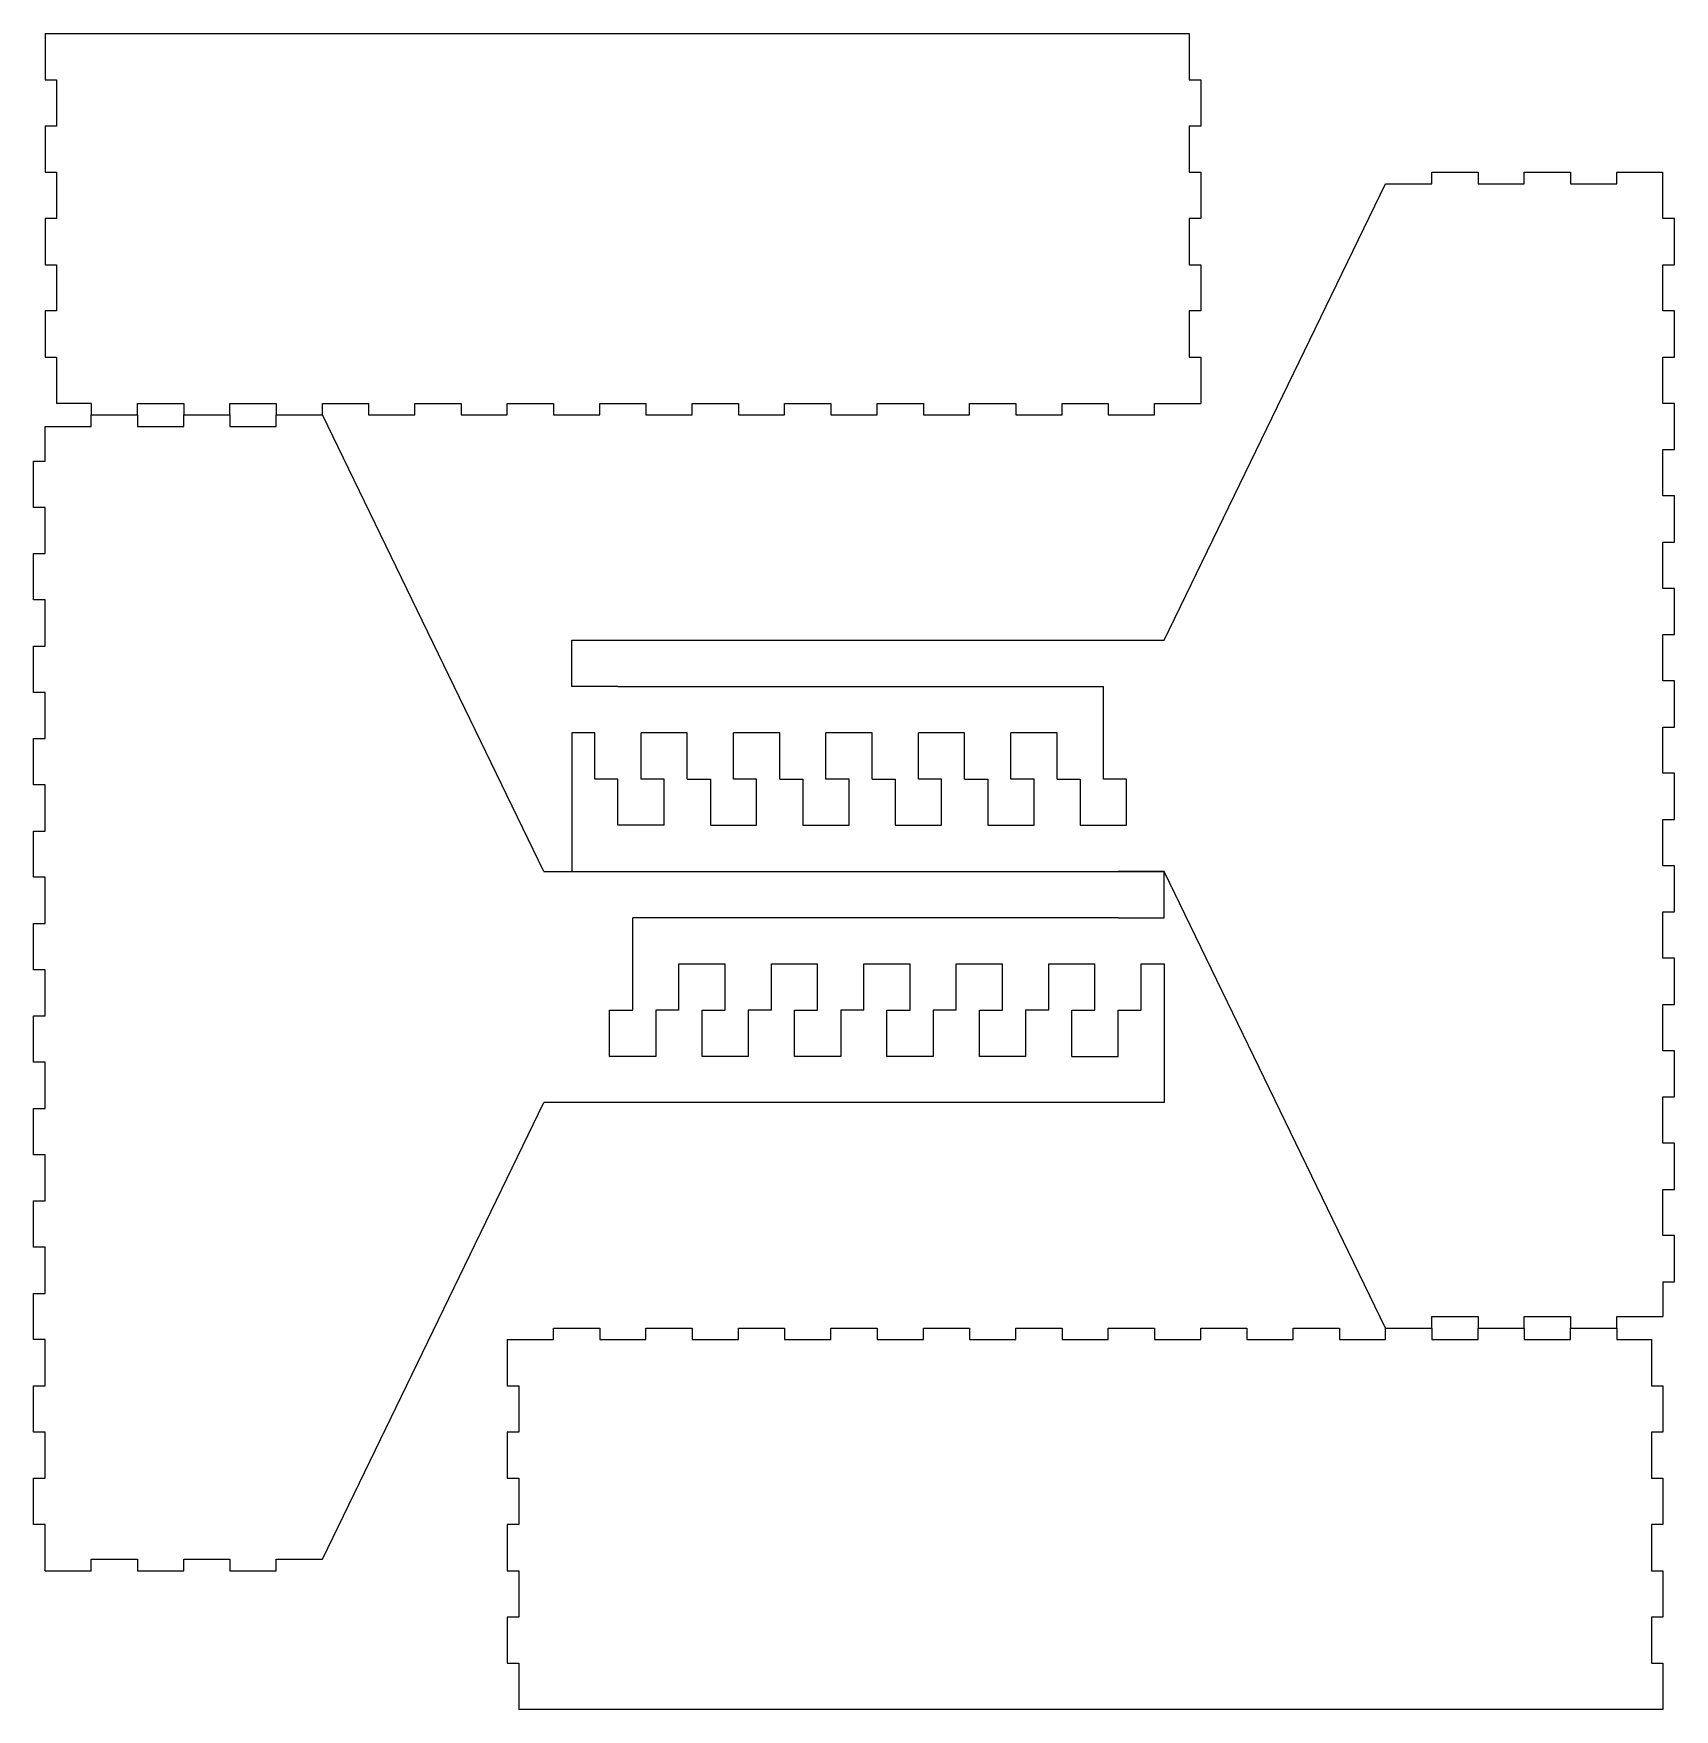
# Model space of a CAD drawing. Header units: inches. Extents: x 38.6 to 56.3, y 12.2 to 30.3.
import ezdxf

# ---------------------------------------------------------------- set-up
doc = ezdxf.new("R2010")
doc.units = ezdxf.units.IN
doc.header["$MEASUREMENT"] = 0
doc.layers.add('Cut1', color=5, linetype='Continuous')

msp = doc.modelspace()

# ---------------------------------------------------------------- linework, layer by layer
at = {"layer": 'Cut1'}
for p, q in [((38.717, 30.349), (38.717, 29.849)), ((38.717, 30.349), (51.092, 30.349)), ((51.092, 30.349), (51.092, 29.849)), ((38.717, 29.849), (38.842, 29.849)), ((38.842, 29.849), (38.842, 29.349)), ((51.092, 29.849), (51.217, 29.849)), ((51.217, 29.849), (51.217, 29.349)), ((38.842, 29.349), (38.717, 29.349)), ((38.717, 29.349), (38.717, 28.849)), ((51.217, 29.349), (51.092, 29.349)), ((51.092, 29.349), (51.092, 28.849)), ((38.717, 28.849), (38.842, 28.849)), ((38.842, 28.849), (38.842, 28.349)), ((51.092, 28.849), (51.217, 28.849)), ((51.217, 28.849), (51.217, 28.349)), ((53.717, 28.724), (53.717, 28.849)), ((53.717, 28.849), (54.217, 28.849)), ((54.217, 28.849), (54.217, 28.724)), ((54.717, 28.724), (54.717, 28.849)), ((54.717, 28.849), (55.217, 28.849)), ((55.217, 28.849), (55.217, 28.724)), ((55.717, 28.724), (55.717, 28.849)), ((55.717, 28.849), (56.217, 28.849)), ((56.217, 28.349), (56.217, 28.849)), ((50.823, 23.787), (53.217, 28.724)), ((53.217, 28.724), (53.717, 28.724)), ((54.217, 28.724), (54.717, 28.724)), ((55.217, 28.724), (55.717, 28.724)), ((38.842, 28.349), (38.717, 28.349)), ((38.717, 28.349), (38.717, 27.849)), ((51.217, 28.349), (51.092, 28.349)), ((51.092, 28.349), (51.092, 27.849)), ((38.717, 27.849), (38.842, 27.849)), ((38.842, 27.849), (38.842, 27.349)), ((51.092, 27.849), (51.217, 27.849)), ((51.217, 27.849), (51.217, 27.349)), ((38.842, 27.349), (38.717, 27.349)), ((38.717, 27.349), (38.717, 26.849)), ((51.217, 27.349), (51.092, 27.349)), ((51.092, 27.349), (51.092, 26.849)), ((38.717, 26.849), (38.842, 26.849)), ((38.842, 26.849), (38.842, 26.349)), ((51.092, 26.849), (51.217, 26.849)), ((51.217, 26.849), (51.217, 26.349)), ((39.217, 26.349), (38.842, 26.349)), ((39.217, 26.349), (39.217, 26.224)), ((39.717, 26.224), (39.717, 26.349)), ((39.717, 26.349), (40.217, 26.349)), ((40.217, 26.349), (40.217, 26.224)), ((40.717, 26.224), (40.717, 26.349)), ((40.717, 26.349), (41.217, 26.349)), ((41.217, 26.349), (41.217, 26.224)), ((41.717, 26.224), (41.717, 26.349)), ((41.717, 26.349), (42.217, 26.349)), ((42.217, 26.349), (42.217, 26.224)), ((42.717, 26.224), (42.717, 26.349)), ((42.717, 26.349), (43.217, 26.349)), ((43.217, 26.349), (43.217, 26.224)), ((43.717, 26.224), (43.717, 26.349)), ((43.717, 26.349), (44.217, 26.349)), ((44.217, 26.349), (44.217, 26.224)), ((44.717, 26.224), (44.717, 26.349)), ((44.717, 26.349), (45.217, 26.349)), ((45.217, 26.349), (45.217, 26.224)), ((45.717, 26.224), (45.717, 26.349)), ((45.717, 26.349), (46.217, 26.349)), ((46.217, 26.349), (46.217, 26.224)), ((46.717, 26.224), (46.717, 26.349)), ((46.717, 26.349), (47.217, 26.349)), ((47.217, 26.349), (47.217, 26.224)), ((47.717, 26.224), (47.717, 26.349)), ((47.717, 26.349), (48.217, 26.349)), ((48.217, 26.349), (48.217, 26.224)), ((48.717, 26.224), (48.717, 26.349)), ((48.717, 26.349), (49.217, 26.349)), ((49.217, 26.349), (49.217, 26.224)), ((49.717, 26.224), (49.717, 26.349)), ((49.717, 26.349), (50.217, 26.349)), ((50.217, 26.349), (50.217, 26.224)), ((50.717, 26.224), (50.717, 26.349)), ((50.717, 26.349), (51.217, 26.349)), ((39.217, 26.224), (39.717, 26.224)), ((39.217, 26.099), (39.217, 26.224)), ((39.717, 26.224), (39.717, 26.099)), ((40.217, 26.224), (40.717, 26.224)), ((40.217, 26.099), (40.217, 26.224)), ((40.717, 26.224), (40.717, 26.099)), ((41.217, 26.224), (41.717, 26.224)), ((41.217, 26.099), (41.217, 26.224)), ((44.111, 21.287), (41.717, 26.224)), ((42.217, 26.224), (42.717, 26.224)), ((43.217, 26.224), (43.717, 26.224)), ((44.217, 26.224), (44.717, 26.224)), ((45.217, 26.224), (45.717, 26.224)), ((46.217, 26.224), (46.717, 26.224)), ((47.217, 26.224), (47.717, 26.224)), ((48.217, 26.224), (48.717, 26.224)), ((49.217, 26.224), (49.717, 26.224)), ((50.217, 26.224), (50.717, 26.224)), ((38.717, 25.724), (38.717, 26.099)), ((38.717, 26.099), (39.217, 26.099)), ((39.717, 26.099), (40.217, 26.099)), ((40.717, 26.099), (41.217, 26.099)), ((38.592, 25.224), (38.592, 25.724)), ((38.592, 25.724), (38.717, 25.724)), ((38.717, 25.224), (38.592, 25.224)), ((38.717, 24.724), (38.717, 25.224)), ((38.592, 24.224), (38.592, 24.724)), ((38.592, 24.724), (38.717, 24.724)), ((38.717, 24.224), (38.592, 24.224)), ((38.717, 23.724), (38.717, 24.224)), ((44.414, 23.287), (44.414, 23.787)), ((44.414, 23.787), (44.914, 23.787)), ((44.914, 23.787), (50.823, 23.787)), ((38.592, 23.224), (38.592, 23.724)), ((38.592, 23.724), (38.717, 23.724)), ((38.717, 23.224), (38.592, 23.224)), ((38.717, 22.724), (38.717, 23.224)), ((44.914, 23.287), (44.414, 23.287)), ((44.914, 23.287), (50.164, 23.287)), ((50.164, 22.287), (50.164, 23.287)), ((38.592, 22.224), (38.592, 22.724)), ((38.592, 22.724), (38.717, 22.724)), ((44.664, 22.787), (44.414, 22.787)), ((44.414, 22.787), (44.414, 21.287)), ((44.664, 22.287), (44.664, 22.787)), ((45.164, 22.287), (45.164, 22.787)), ((45.664, 22.787), (45.164, 22.787)), ((45.664, 22.287), (45.664, 22.787)), ((46.164, 22.287), (46.164, 22.787)), ((46.664, 22.787), (46.164, 22.787)), ((46.664, 22.287), (46.664, 22.787)), ((47.164, 22.287), (47.164, 22.787)), ((47.664, 22.787), (47.164, 22.787)), ((47.664, 22.287), (47.664, 22.787)), ((48.164, 22.287), (48.164, 22.787)), ((48.664, 22.787), (48.164, 22.787)), ((48.664, 22.287), (48.664, 22.787)), ((49.164, 22.287), (49.164, 22.787)), ((49.664, 22.787), (49.164, 22.787)), ((49.664, 22.287), (49.664, 22.787)), ((38.717, 22.224), (38.592, 22.224)), ((38.717, 21.724), (38.717, 22.224)), ((44.914, 22.287), (44.664, 22.287)), ((44.914, 21.787), (44.914, 22.287)), ((45.414, 22.287), (45.164, 22.287)), ((45.414, 21.787), (45.414, 22.287)), ((45.664, 22.287), (45.914, 22.287)), ((45.914, 22.287), (45.914, 21.787)), ((46.414, 22.287), (46.164, 22.287)), ((46.414, 21.787), (46.414, 22.287)), ((46.664, 22.287), (46.914, 22.287)), ((46.914, 22.287), (46.914, 21.787)), ((47.414, 22.287), (47.164, 22.287)), ((47.414, 21.787), (47.414, 22.287)), ((47.664, 22.287), (47.914, 22.287)), ((47.914, 22.287), (47.914, 21.787)), ((48.414, 22.287), (48.164, 22.287)), ((48.414, 21.787), (48.414, 22.287)), ((48.664, 22.287), (48.914, 22.287)), ((48.914, 22.287), (48.914, 21.787)), ((49.414, 22.287), (49.164, 22.287)), ((49.414, 21.787), (49.414, 22.287)), ((49.664, 22.287), (49.914, 22.287)), ((49.914, 22.287), (49.914, 21.787)), ((50.414, 22.287), (50.164, 22.287)), ((50.414, 21.787), (50.414, 22.287)), ((45.414, 21.787), (44.914, 21.787)), ((45.914, 21.787), (46.414, 21.787)), ((46.914, 21.787), (47.414, 21.787)), ((47.914, 21.787), (48.414, 21.787)), ((48.914, 21.787), (49.414, 21.787)), ((49.914, 21.787), (50.414, 21.787)), ((38.592, 21.224), (38.592, 21.724)), ((38.592, 21.724), (38.717, 21.724)), ((38.717, 21.224), (38.592, 21.224)), ((38.717, 20.724), (38.717, 21.224)), ((44.111, 21.287), (44.414, 21.287)), ((44.414, 21.287), (44.914, 21.287)), ((44.914, 21.287), (50.823, 21.287)), ((50.823, 21.287), (50.323, 21.287)), ((53.217, 16.349), (50.823, 21.287)), ((50.823, 20.787), (50.823, 21.287)), ((38.592, 20.224), (38.592, 20.724)), ((38.592, 20.724), (38.717, 20.724)), ((50.323, 20.787), (45.073, 20.787)), ((45.073, 19.787), (45.073, 20.787)), ((50.323, 20.787), (50.823, 20.787)), ((38.717, 20.224), (38.592, 20.224)), ((38.717, 19.724), (38.717, 20.224)), ((45.573, 19.787), (45.573, 20.287)), ((45.573, 20.287), (46.073, 20.287)), ((46.073, 19.787), (46.073, 20.287)), ((46.573, 19.787), (46.573, 20.287)), ((46.573, 20.287), (47.073, 20.287)), ((47.073, 19.787), (47.073, 20.287)), ((47.573, 19.787), (47.573, 20.287)), ((47.573, 20.287), (48.073, 20.287)), ((48.073, 19.787), (48.073, 20.287)), ((48.573, 19.787), (48.573, 20.287)), ((48.573, 20.287), (49.073, 20.287)), ((49.073, 19.787), (49.073, 20.287)), ((49.573, 19.787), (49.573, 20.287)), ((49.573, 20.287), (50.073, 20.287)), ((50.073, 19.787), (50.073, 20.287)), ((50.573, 20.287), (50.823, 20.287)), ((50.573, 19.787), (50.573, 20.287)), ((50.823, 20.287), (50.823, 18.787)), ((44.823, 19.287), (44.823, 19.787)), ((44.823, 19.787), (45.073, 19.787)), ((45.573, 19.787), (45.323, 19.787)), ((45.323, 19.787), (45.323, 19.287)), ((45.823, 19.287), (45.823, 19.787)), ((45.823, 19.787), (46.073, 19.787)), ((46.573, 19.787), (46.323, 19.787)), ((46.323, 19.787), (46.323, 19.287)), ((46.823, 19.287), (46.823, 19.787)), ((46.823, 19.787), (47.073, 19.787)), ((47.573, 19.787), (47.323, 19.787)), ((47.323, 19.787), (47.323, 19.287)), ((47.823, 19.287), (47.823, 19.787)), ((47.823, 19.787), (48.073, 19.787)), ((48.573, 19.787), (48.323, 19.787)), ((48.323, 19.787), (48.323, 19.287)), ((48.823, 19.287), (48.823, 19.787)), ((48.823, 19.787), (49.073, 19.787)), ((49.573, 19.787), (49.323, 19.787)), ((49.323, 19.787), (49.323, 19.287)), ((49.823, 19.287), (49.823, 19.787)), ((49.823, 19.787), (50.073, 19.787)), ((50.323, 19.287), (50.323, 19.787)), ((50.323, 19.787), (50.573, 19.787)), ((38.592, 19.224), (38.592, 19.724)), ((38.592, 19.724), (38.717, 19.724)), ((38.717, 19.224), (38.592, 19.224)), ((38.717, 18.724), (38.717, 19.224)), ((45.323, 19.287), (44.823, 19.287)), ((46.323, 19.287), (45.823, 19.287)), ((47.323, 19.287), (46.823, 19.287)), ((48.323, 19.287), (47.823, 19.287)), ((49.323, 19.287), (48.823, 19.287)), ((49.823, 19.287), (50.323, 19.287)), ((38.592, 18.224), (38.592, 18.724)), ((38.592, 18.724), (38.717, 18.724)), ((41.717, 13.849), (44.111, 18.787)), ((50.323, 18.787), (44.111, 18.787)), ((50.823, 18.787), (50.323, 18.787)), ((38.717, 18.224), (38.592, 18.224)), ((38.717, 17.724), (38.717, 18.224)), ((38.592, 17.224), (38.592, 17.724)), ((38.592, 17.724), (38.717, 17.724)), ((38.717, 17.224), (38.592, 17.224)), ((38.717, 16.724), (38.717, 17.224)), ((56.342, 17.349), (56.217, 17.349)), ((56.342, 16.849), (56.342, 17.349)), ((38.592, 16.224), (38.592, 16.724)), ((38.592, 16.724), (38.717, 16.724)), ((56.217, 16.849), (56.217, 16.474)), ((56.217, 16.849), (56.342, 16.849)), ((53.717, 16.349), (53.717, 16.474)), ((53.717, 16.474), (54.217, 16.474)), ((54.217, 16.474), (54.217, 16.349)), ((54.717, 16.349), (54.717, 16.474)), ((54.717, 16.474), (55.217, 16.474)), ((55.217, 16.474), (55.217, 16.349)), ((55.717, 16.349), (55.717, 16.474)), ((55.717, 16.474), (56.217, 16.474)), ((38.717, 16.224), (38.592, 16.224)), ((38.717, 15.724), (38.717, 16.224)), ((43.717, 16.224), (43.717, 15.724)), ((55.717, 16.224), (56.092, 16.224)), ((56.092, 16.224), (56.092, 15.724)), ((38.592, 15.224), (38.592, 15.724)), ((38.592, 15.724), (38.717, 15.724)), ((43.717, 15.724), (43.842, 15.724)), ((43.842, 15.724), (43.842, 15.224)), ((56.092, 15.724), (56.217, 15.724)), ((56.217, 15.724), (56.217, 15.224)), ((38.717, 15.224), (38.592, 15.224)), ((38.717, 14.724), (38.717, 15.224)), ((43.842, 15.224), (43.717, 15.224)), ((43.717, 15.224), (43.717, 14.724)), ((56.217, 15.224), (56.092, 15.224)), ((56.092, 15.224), (56.092, 14.724)), ((38.592, 14.224), (38.592, 14.724)), ((38.592, 14.724), (38.717, 14.724)), ((43.717, 14.724), (43.842, 14.724)), ((43.842, 14.724), (43.842, 14.224)), ((56.092, 14.724), (56.217, 14.724)), ((56.217, 14.724), (56.217, 14.224)), ((38.717, 14.224), (38.592, 14.224)), ((38.717, 13.724), (38.717, 14.224)), ((43.842, 14.224), (43.717, 14.224)), ((43.717, 14.224), (43.717, 13.724)), ((56.217, 14.224), (56.092, 14.224)), ((56.092, 14.224), (56.092, 13.724)), ((39.217, 13.724), (39.217, 13.849)), ((39.217, 13.849), (39.717, 13.849)), ((39.717, 13.849), (39.717, 13.724)), ((40.217, 13.724), (40.217, 13.849)), ((40.217, 13.849), (40.717, 13.849)), ((40.717, 13.849), (40.717, 13.724)), ((41.217, 13.724), (41.217, 13.849)), ((41.217, 13.849), (41.717, 13.849)), ((38.717, 13.724), (39.217, 13.724)), ((39.717, 13.724), (40.217, 13.724)), ((40.717, 13.724), (41.217, 13.724)), ((43.717, 13.724), (43.842, 13.724)), ((43.842, 13.724), (43.842, 13.224)), ((56.092, 13.724), (56.217, 13.724)), ((56.217, 13.724), (56.217, 13.224)), ((43.842, 13.224), (43.717, 13.224)), ((43.717, 13.224), (43.717, 12.724)), ((56.217, 13.224), (56.092, 13.224)), ((56.092, 13.224), (56.092, 12.724)), ((43.717, 12.724), (43.842, 12.724)), ((43.842, 12.724), (43.842, 12.224)), ((56.092, 12.724), (56.217, 12.724)), ((56.217, 12.724), (56.217, 12.224)), ((56.217, 12.224), (43.842, 12.224))]:
    msp.add_line(p, q, dxfattribs=at)
for points in [[(56.217, 27.349), (56.217, 27.849), (56.342, 27.849), (56.342, 28.349), (56.217, 28.349)], [(56.217, 26.349), (56.217, 26.849), (56.342, 26.849), (56.342, 27.349), (56.217, 27.349)], [(56.217, 25.349), (56.217, 25.849), (56.342, 25.849), (56.342, 26.349), (56.217, 26.349)], [(56.217, 24.349), (56.217, 24.849), (56.342, 24.849), (56.342, 25.349), (56.217, 25.349)], [(56.217, 23.349), (56.217, 23.849), (56.342, 23.849), (56.342, 24.349), (56.217, 24.349)], [(56.217, 22.349), (56.217, 22.849), (56.342, 22.849), (56.342, 23.349), (56.217, 23.349)], [(56.217, 21.349), (56.217, 21.849), (56.342, 21.849), (56.342, 22.349), (56.217, 22.349)], [(56.217, 20.349), (56.217, 20.849), (56.342, 20.849), (56.342, 21.349), (56.217, 21.349)], [(56.217, 19.349), (56.217, 19.849), (56.342, 19.849), (56.342, 20.349), (56.217, 20.349)], [(56.217, 18.349), (56.217, 18.849), (56.342, 18.849), (56.342, 19.349), (56.217, 19.349)], [(56.217, 17.349), (56.217, 17.849), (56.342, 17.849), (56.342, 18.349), (56.217, 18.349)], [(43.717, 16.224), (44.217, 16.224), (44.217, 16.349), (44.717, 16.349), (44.717, 16.224)], [(44.717, 16.224), (45.217, 16.224), (45.217, 16.349), (45.717, 16.349), (45.717, 16.224)], [(45.717, 16.224), (46.217, 16.224), (46.217, 16.349), (46.717, 16.349), (46.717, 16.224)], [(46.717, 16.224), (47.217, 16.224), (47.217, 16.349), (47.717, 16.349), (47.717, 16.224)], [(47.717, 16.224), (48.217, 16.224), (48.217, 16.349), (48.717, 16.349), (48.717, 16.224)], [(48.717, 16.224), (49.217, 16.224), (49.217, 16.349), (49.717, 16.349), (49.717, 16.224)], [(49.717, 16.224), (50.217, 16.224), (50.217, 16.349), (50.717, 16.349), (50.717, 16.224)], [(50.717, 16.224), (51.217, 16.224), (51.217, 16.349), (51.717, 16.349), (51.717, 16.224)], [(51.717, 16.224), (52.217, 16.224), (52.217, 16.349), (52.717, 16.349), (52.717, 16.224)], [(52.717, 16.224), (53.217, 16.224), (53.217, 16.349), (53.717, 16.349), (53.717, 16.224)], [(53.717, 16.224), (54.217, 16.224), (54.217, 16.349), (54.717, 16.349), (54.717, 16.224)], [(54.717, 16.224), (55.217, 16.224), (55.217, 16.349), (55.717, 16.349), (55.717, 16.224)]]:
    msp.add_lwpolyline(points, dxfattribs=at)

doc.saveas('drawing.dxf')
